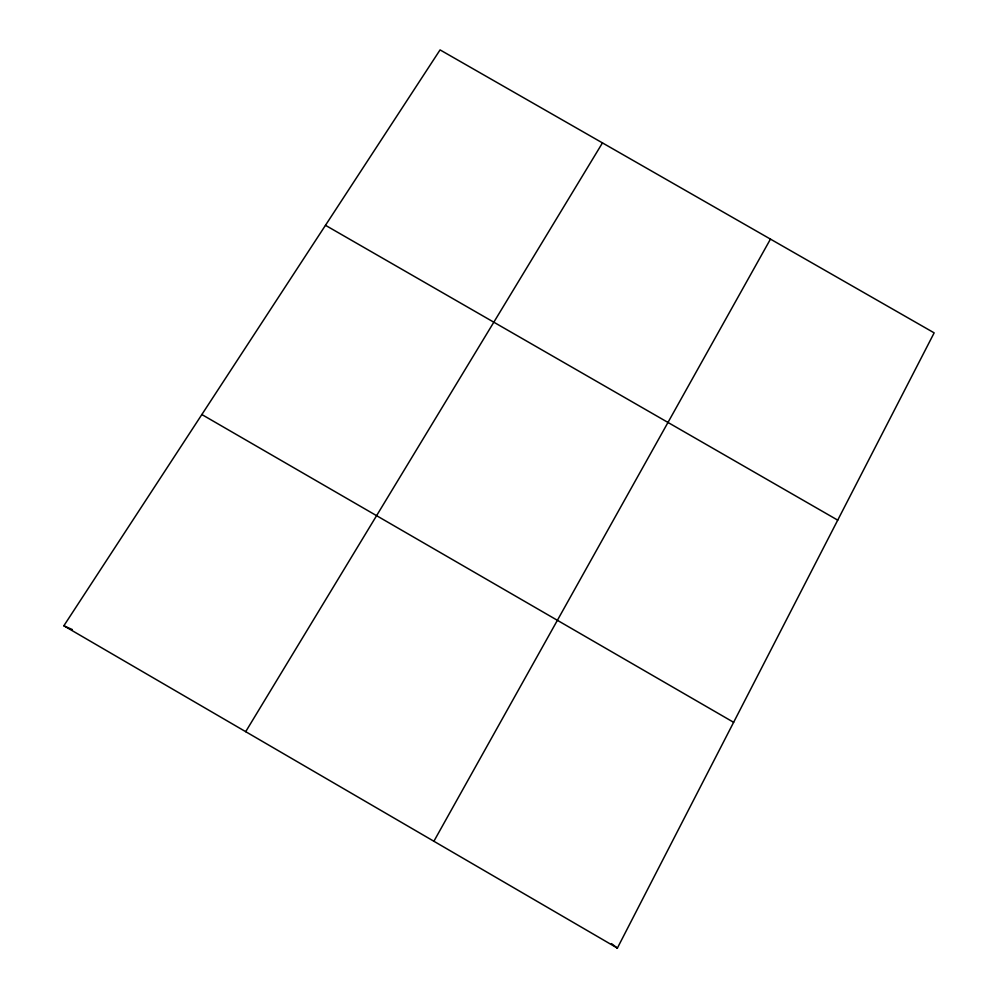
<?xml version="1.0" encoding="UTF-8"?>
<svg xmlns="http://www.w3.org/2000/svg" width="998" height="998" viewBox="0 0 998 998"><rect width="100%" height="100%" fill="white"/><g stroke="black" fill="none" stroke-linecap="round" stroke-linejoin="round"><path stroke-width="1.5" d="M617.375 948.1L934.153 332.858L440.068 49.9L63.847 625.783L617.375 948.1L611.45 943.597M433.893 841.252L770.456 239.108M245.695 731.671L602.468 142.901M63.847 625.783L72.318 629.551M325.473 225.298L837.721 520.145M201.846 414.532L733.63 722.315"/></g></svg>
